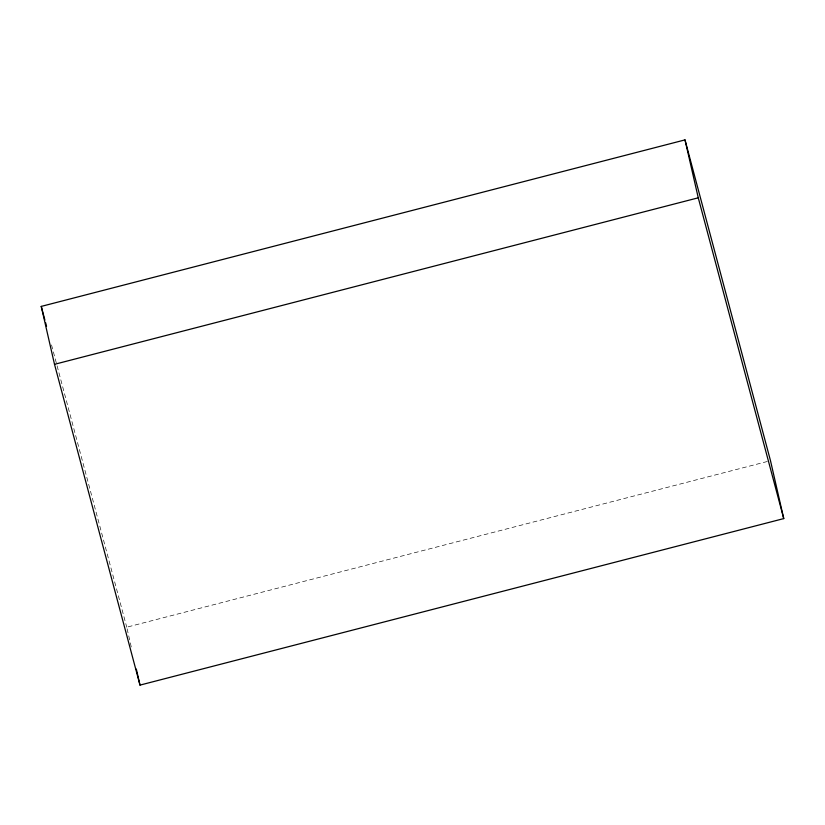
<?xml version="1.0" encoding="UTF-8"?>
<svg xmlns="http://www.w3.org/2000/svg" width="825" height="825" viewBox="0 0 825 825"><rect width="100%" height="100%" fill="white"/><g stroke="black" fill="none" stroke-linecap="round" stroke-linejoin="round"><path stroke-width="0.62" stroke-dasharray="4.12 3.09" d="M131.247 646.913L126.741 627.196L769.24 461M51.521 344.953L126.741 627.196"/><path stroke-width="1.24" d="M41.25 306.405L684.998 139.889L770.488 460.68L783.75 518.595L140.002 685.111L54.512 364.32L41.25 306.405L44.89 320.079M54.512 364.32L698.259 197.804L684.998 139.889M698.259 197.804L783.75 518.595M45.561 322.565L46.551 326.298M136.331 669.096L140.002 685.111"/></g></svg>
